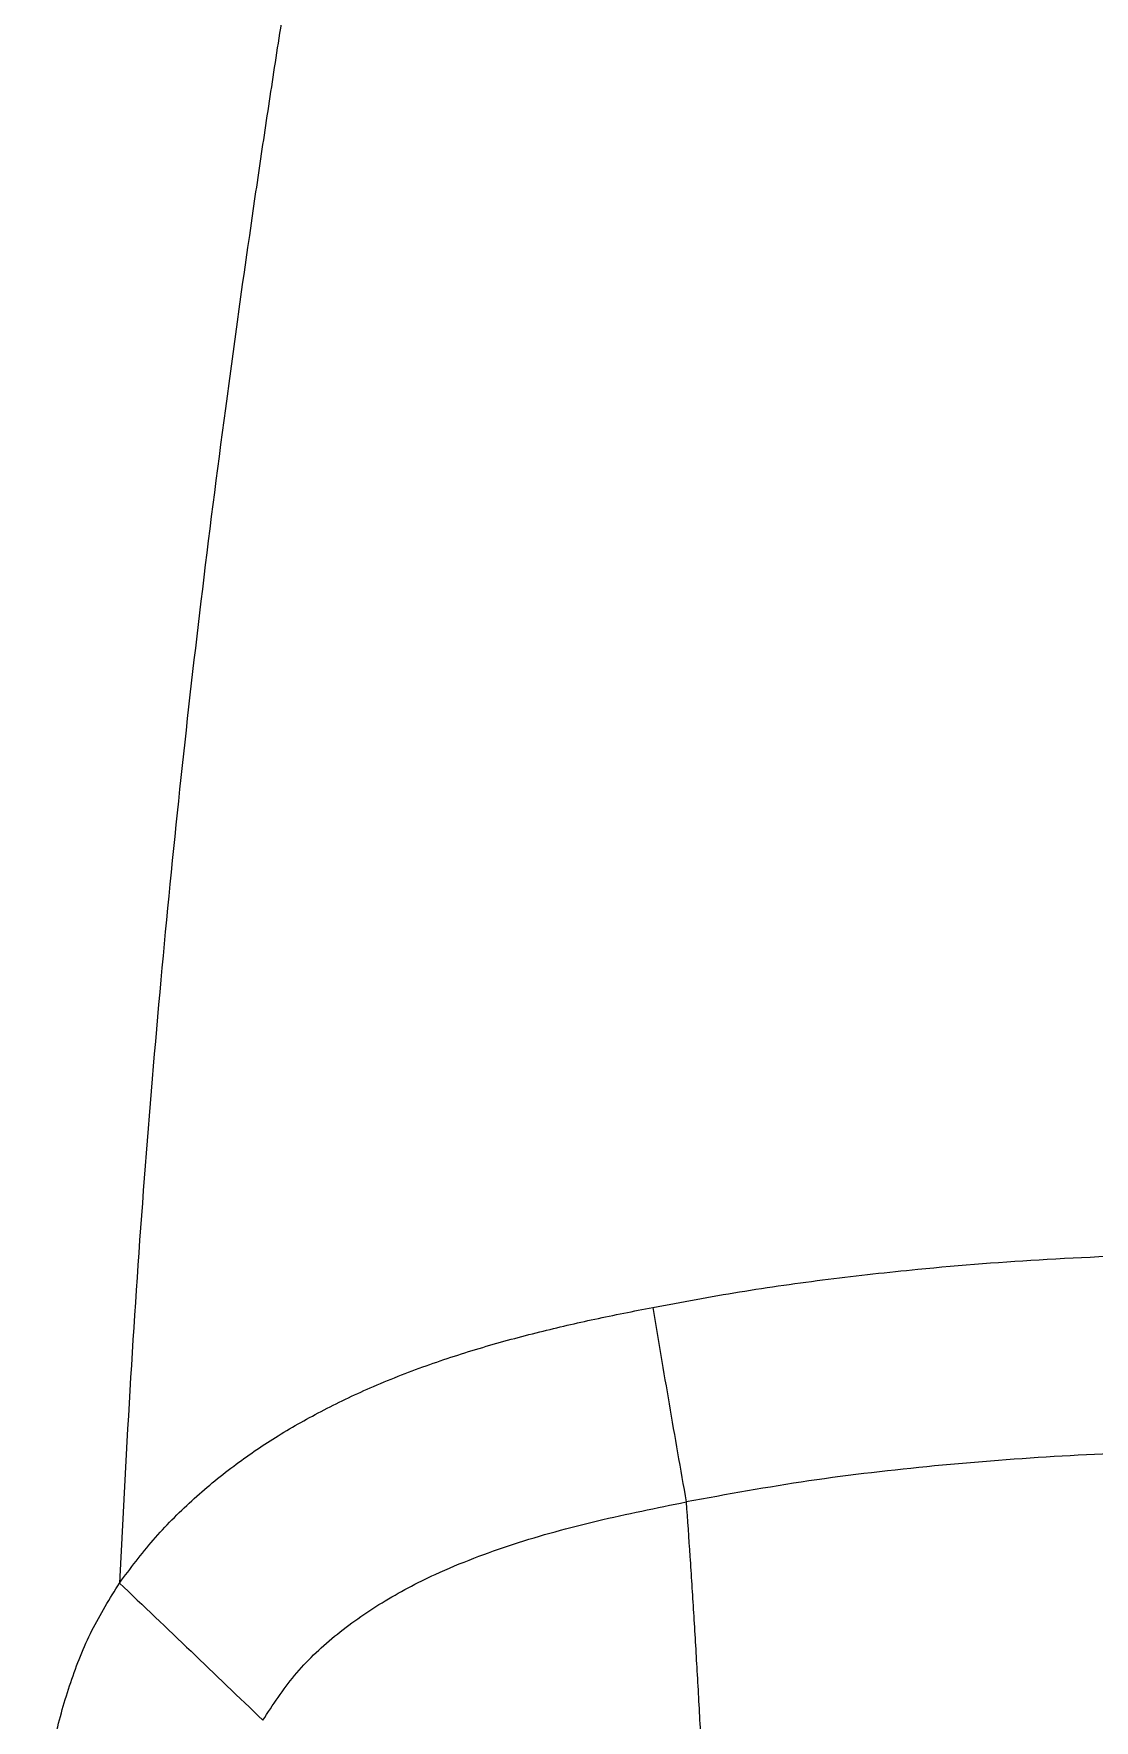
# Model space of a CAD drawing. Extents: x 832 to 912, y 781 to 934.
# Drawn here: x 852.709 to 855.373, y 846.822 to 851.059 of the extents above; entities that cross this region are included whole.
import ezdxf

# ---------------------------------------------------------------- set-up
doc = ezdxf.new("R2010")
doc.units = 0
doc.header["$MEASUREMENT"] = 0
doc.layers.add('1', color=4, linetype='Continuous')

# ---------------------------------------------------------------- blocks, each defined once
blk = doc.blocks.new('2026 SOVEREIGN HL')
at = {"layer": '1', "color": 3, "linetype": 'Continuous', "lineweight": 25}
for points, knots in [([(22.0853, 56.7173), (22.0619, 56.5968), (22.0164, 56.3626), (21.9493, 56.0082), (21.8841, 55.6568), (21.8192, 55.2975), (21.7645, 54.9856), (21.7195, 54.7215), (21.6844, 54.5116), (21.6507, 54.3057), (21.6185, 54.1037), (21.5876, 53.9056), (21.5582, 53.7115), (21.515, 53.4189), (21.4608, 53.0302), (21.3992, 52.5458), (21.3449, 52.0674), (21.2972, 51.5843), (21.256, 51.0913), (21.2212, 50.586), (21.2037, 50.2445), (21.1949, 50.072)], [0, 0, 0, 0, 0.058121, 0.113051, 0.169802, 0.225578, 0.283174, 0.3165, 0.349078, 0.380909, 0.411997, 0.442344, 0.471952, 0.500824, 0.575656, 0.647676, 0.716961, 0.786205, 0.85739, 0.927992, 1, 1, 1, 1]), ([(22.5347, 50.7646), (22.607, 50.778), (22.7533, 50.8053), (22.9754, 50.8363), (23.2332, 50.8651), (23.5324, 50.8883), (23.7564, 50.8963), (23.872, 50.9004)], [0, 0, 0, 0, 0.163724, 0.330938, 0.499088, 0.741407, 1, 1, 1, 1]), ([(21.1949, 50.072), (21.2224, 50.1087), (21.2775, 50.1823), (21.3747, 50.2799), (21.478, 50.3657), (21.5872, 50.44), (21.7019, 50.5055), (21.8284, 50.5658), (21.9642, 50.6192), (22.1068, 50.6652), (22.2482, 50.7033), (22.3909, 50.7362), (22.486, 50.755), (22.5347, 50.7646)], [0, 0, 0, 0, 0.088896, 0.178184, 0.266642, 0.348857, 0.433861, 0.522184, 0.62011, 0.716296, 0.812174, 0.903835, 1, 1, 1, 1]), ([(22.5347, 50.7646), (22.5481, 50.6839), (22.5751, 50.5226), (22.604, 50.3581), (22.6184, 50.2758)], [0, 0, 0, 0, 0.5, 1, 1, 1, 1]), ([(23.8867, 50.4041), (23.7788, 50.4005), (23.5639, 50.3932), (23.2436, 50.3681), (22.928, 50.3321), (22.721, 50.2945), (22.6184, 50.2758)], [0, 0, 0, 0, 0.254366, 0.506481, 0.755438, 1, 1, 1, 1]), ([(21.5549, 49.7272), (21.5801, 49.7659), (21.631, 49.8439), (21.7346, 49.9421), (21.8543, 50.0263), (22.0046, 50.1052), (22.1862, 50.1736), (22.3978, 50.2314), (22.5439, 50.2608), (22.6184, 50.2758)], [0, 0, 0, 0, 0.112002, 0.225999, 0.344308, 0.467034, 0.637437, 0.814946, 1, 1, 1, 1]), ([(22.6184, 50.2758), (22.6216, 50.2302), (22.628, 50.1375), (22.637, 49.9959), (22.6457, 49.8494), (22.654, 49.698), (22.6621, 49.5416), (22.6698, 49.3803), (22.6756, 49.2489), (22.6799, 49.1479), (22.6828, 49.078), (22.6857, 49.0056), (22.6886, 48.9305), (22.6916, 48.8528), (22.6945, 48.7726), (22.6979, 48.6764), (22.7023, 48.5491), (22.708, 48.3757), (22.712, 48.2447), (22.7143, 48.1712)], [0, 0, 0, 0, 0.06457, 0.131411, 0.200571, 0.272085, 0.345976, 0.422249, 0.50089, 0.532756, 0.565905, 0.600332, 0.636034, 0.673005, 0.71124, 0.750732, 0.810728, 0.893803, 1, 1, 1, 1]), ([(20.9794, 48.9945), (20.9801, 49.0847), (20.9815, 49.2684), (20.9966, 49.4996), (21.0312, 49.6854), (21.0701, 49.8224), (21.1216, 49.9537), (21.1706, 50.0329), (21.1949, 50.072)], [0, 0, 0, 0, 0.2422638, 0.4932614, 0.6217939, 0.7498914, 0.8763649, 1, 1, 1, 1]), ([(21.1948, 50.072), (21.2547, 50.015), (21.3745, 49.901), (21.4948, 49.7851), (21.5549, 49.7272)], [0, 0, 0, 0, 0.5, 1, 1, 1, 1])]:
    blk.add_open_spline(points, degree=3, knots=knots, dxfattribs=at)

msp = doc.modelspace()

# ---------------------------------------------------------------- block references
at = {"layer": '1'}
msp.add_blockref('2026 SOVEREIGN HL', (831.7292, 797.0948), dxfattribs=at)

doc.saveas('drawing.dxf')
